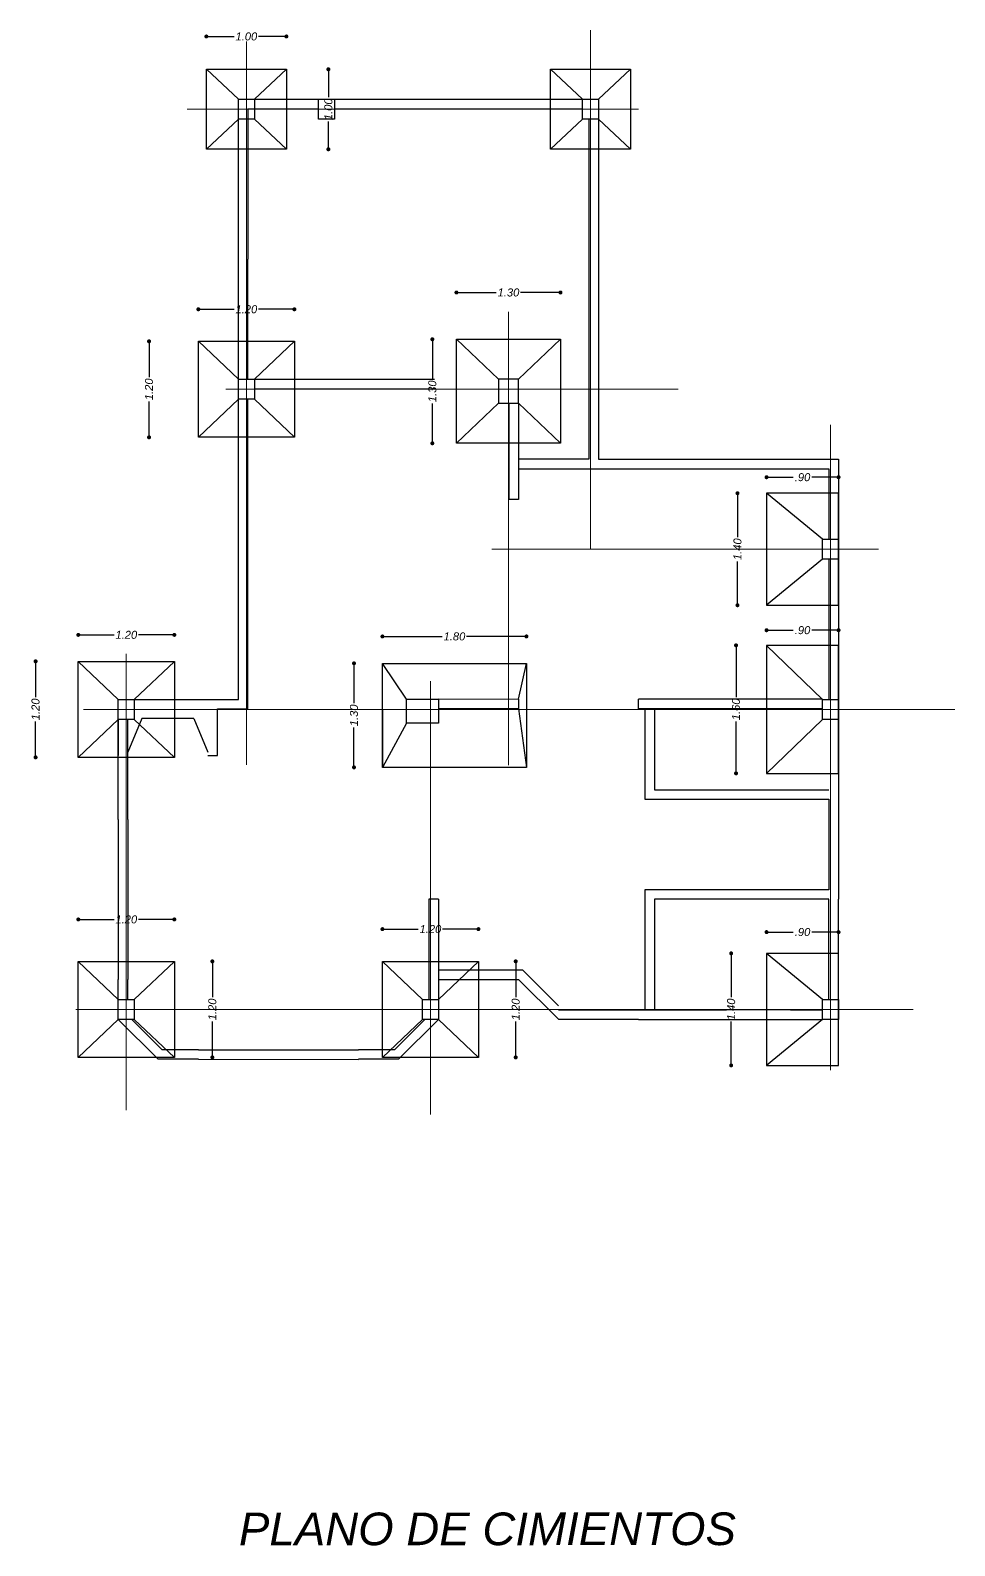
# Model space of a CAD drawing. Header units: metres. Extents: x 539 to 782, y 164 to 633.
# Drawn here: x 639.89 to 651.44, y 425.79 to 444.74 of the extents above; entities that cross this region are included whole.
import ezdxf

# ---------------------------------------------------------------- set-up
doc = ezdxf.new("R2010")
doc.units = ezdxf.units.M
doc.header["$PDMODE"] = 35
doc.linetypes.add('DASHDOTX2', pattern=[50.8, 25.4, -12.7, 0, -12.7])
for name, color, linetype, lineweight in [('01', 1, 'Continuous', 9), ('03', 3, 'Continuous', 30), ('cota', 1, 'Continuous', 15)]:
    doc.layers.add(name, color=color, linetype=linetype, lineweight=lineweight)
for name, color, linetype in [('COLUMNAS', 6, 'Continuous'), ('lincorte', 116, 'Continuous'), ('Losa', 7, 'Continuous')]:
    doc.layers.add(name, color=color, linetype=linetype)
doc.styles.add('ARIAL', font='ariali.ttf')
doc.styles.add('STYLE1', font='ariali.ttf')
doc.dimstyles.new('C_50', dxfattribs={"dimscale": 0.5, "dimtxt": 0.2, "dimasz": 0.1, "dimexe": 0.1, "dimexo": 0.1, "dimgap": 0.05, "dimtad": 0, "dimzin": 4, "dimdsep": 46, "dimtxsty": 'ARIAL', "dimblk": 'DOT', "dimcen": 0.09, "dimse1": 1, "dimse2": 1, "dimclrd": 1, "dimclre": 1, "dimclrt": 2, "dimadec": 0, "dimazin": 0, "dimtfac": 1, "dimtix": 1, "dimtmove": 2, "dimatfit": 3, "dimfxl": 1, "dimtolj": 1, "dimtzin": 0, "dimarcsym": 0})

# ---------------------------------------------------------------- blocks, each defined once
blk = doc.blocks.new('_Dot')
at = {"color": 0, "linetype": 'ByBlock', "lineweight": -2}
blk.add_line((-0.5, 0), (-1, 0), dxfattribs=at)
at = {"color": 0, "linetype": 'ByBlock', "const_width": 0.5}
blk.add_lwpolyline([(-0.25, 0, 1), (0.25, 0, 1)], format="xyb", close=True, dxfattribs=at)
blk = doc.blocks.new('*D671')
at = {"layer": 'cota', "color": 1, "lineweight": -2, "transparency": 16777216}
for p, q in [((642.135, 444.658), (642.433, 444.658)), ((643.035, 444.658), (642.736, 444.658))]:
    blk.add_line(p, q, dxfattribs=at)
at = {"layer": 'Defpoints', "color": 0, "transparency": 16777216}
for p in [(643.085, 444.658), (642.085, 444.248), (643.085, 444.248)]:
    blk.add_point(p, dxfattribs=at)
at = {"layer": 'cota', "color": 1, "lineweight": -2, "transparency": 16777216, "xscale": 0.05, "yscale": 0.05, "zscale": 0.05, "rotation": 180}
blk.add_blockref('_Dot', (642.085, 444.658), dxfattribs=at)
at = {"layer": 'cota', "color": 1, "lineweight": -2, "transparency": 16777216, "xscale": 0.05, "yscale": 0.05, "zscale": 0.05}
blk.add_blockref('_Dot', (643.085, 444.658), dxfattribs=at)
at = {"layer": 'cota', "color": 2, "transparency": 16777216, "insert": (642.585, 444.658), "char_height": 0.1, "attachment_point": 5, "style": 'ARIAL'}
blk.add_mtext('\\A1;1.00', dxfattribs=at)
blk = doc.blocks.new('*D672')
at = {"layer": 'cota', "color": 1, "lineweight": -2, "transparency": 16777216}
for p, q in [((643.61, 444.198), (643.61, 443.9)), ((643.61, 443.298), (643.61, 443.597))]:
    blk.add_line(p, q, dxfattribs=at)
at = {"layer": 'Defpoints', "color": 0, "transparency": 16777216}
for p in [(643.085, 444.248), (643.085, 443.248), (643.61, 443.248)]:
    blk.add_point(p, dxfattribs=at)
at = {"layer": 'cota', "color": 1, "lineweight": -2, "transparency": 16777216, "xscale": 0.05, "yscale": 0.05, "zscale": 0.05}
for p, rotation in [((643.61, 444.248), 90), ((643.61, 443.248), 270)]:
    blk.add_blockref('_Dot', p, dxfattribs=dict(at, rotation=rotation))
at = {"layer": 'cota', "color": 2, "transparency": 16777216, "insert": (643.61, 443.748), "char_height": 0.1, "attachment_point": 5, "rotation": 90, "style": 'ARIAL'}
blk.add_mtext('\\A1;1.00', dxfattribs=at)
blk = doc.blocks.new('*D673')
at = {"layer": 'cota', "color": 1, "lineweight": -2, "transparency": 16777216}
for p, q in [((645.26, 441.458), (645.708, 441.458)), ((646.46, 441.458), (646.011, 441.458))]:
    blk.add_line(p, q, dxfattribs=at)
at = {"layer": 'Defpoints', "color": 0, "transparency": 16777216}
for p in [(646.51, 441.458), (645.21, 440.873), (646.51, 440.873)]:
    blk.add_point(p, dxfattribs=at)
at = {"layer": 'cota', "color": 1, "lineweight": -2, "transparency": 16777216, "xscale": 0.05, "yscale": 0.05, "zscale": 0.05, "rotation": 180}
blk.add_blockref('_Dot', (645.21, 441.458), dxfattribs=at)
at = {"layer": 'cota', "color": 1, "lineweight": -2, "transparency": 16777216, "xscale": 0.05, "yscale": 0.05, "zscale": 0.05}
blk.add_blockref('_Dot', (646.51, 441.458), dxfattribs=at)
at = {"layer": 'cota', "color": 2, "transparency": 16777216, "insert": (645.86, 441.458), "char_height": 0.1, "attachment_point": 5, "style": 'ARIAL'}
blk.add_mtext('\\A1;1.30', dxfattribs=at)
blk = doc.blocks.new('*D674')
at = {"layer": 'cota', "color": 1, "lineweight": -2, "transparency": 16777216}
for p, q in [((644.909, 440.823), (644.909, 440.375)), ((644.909, 439.623), (644.909, 440.072))]:
    blk.add_line(p, q, dxfattribs=at)
at = {"layer": 'Defpoints', "color": 0, "transparency": 16777216}
for p in [(645.21, 440.873), (644.909, 439.573), (645.21, 439.573)]:
    blk.add_point(p, dxfattribs=at)
at = {"layer": 'cota', "color": 1, "lineweight": -2, "transparency": 16777216, "xscale": 0.05, "yscale": 0.05, "zscale": 0.05}
for p, rotation in [((644.909, 440.873), 90), ((644.909, 439.573), 270)]:
    blk.add_blockref('_Dot', p, dxfattribs=dict(at, rotation=rotation))
at = {"layer": 'cota', "color": 2, "transparency": 16777216, "insert": (644.909, 440.223), "char_height": 0.1, "attachment_point": 5, "rotation": 90, "style": 'ARIAL'}
blk.add_mtext('\\A1;1.30', dxfattribs=at)
blk = doc.blocks.new('*D675')
at = {"layer": 'cota', "color": 1, "lineweight": -2, "transparency": 16777216}
for p, q in [((642.035, 441.248), (642.433, 441.248)), ((643.135, 441.248), (642.736, 441.248))]:
    blk.add_line(p, q, dxfattribs=at)
at = {"layer": 'Defpoints', "color": 0, "transparency": 16777216}
for p in [(643.185, 441.248), (641.985, 440.848), (643.185, 440.848)]:
    blk.add_point(p, dxfattribs=at)
at = {"layer": 'cota', "color": 1, "lineweight": -2, "transparency": 16777216, "xscale": 0.05, "yscale": 0.05, "zscale": 0.05, "rotation": 180}
blk.add_blockref('_Dot', (641.985, 441.248), dxfattribs=at)
at = {"layer": 'cota', "color": 1, "lineweight": -2, "transparency": 16777216, "xscale": 0.05, "yscale": 0.05, "zscale": 0.05}
blk.add_blockref('_Dot', (643.185, 441.248), dxfattribs=at)
at = {"layer": 'cota', "color": 2, "transparency": 16777216, "insert": (642.585, 441.248), "char_height": 0.1, "attachment_point": 5, "style": 'ARIAL'}
blk.add_mtext('\\A1;1.20', dxfattribs=at)
blk = doc.blocks.new('*D676')
at = {"layer": 'cota', "color": 1, "lineweight": -2, "transparency": 16777216}
for p, q in [((641.369, 440.798), (641.369, 440.4)), ((641.369, 439.698), (641.369, 440.097))]:
    blk.add_line(p, q, dxfattribs=at)
at = {"layer": 'Defpoints', "color": 0, "transparency": 16777216}
for p in [(641.985, 440.848), (641.369, 439.648), (641.985, 439.648)]:
    blk.add_point(p, dxfattribs=at)
at = {"layer": 'cota', "color": 1, "lineweight": -2, "transparency": 16777216, "xscale": 0.05, "yscale": 0.05, "zscale": 0.05}
for p, rotation in [((641.369, 440.848), 90), ((641.369, 439.648), 270)]:
    blk.add_blockref('_Dot', p, dxfattribs=dict(at, rotation=rotation))
at = {"layer": 'cota', "color": 2, "transparency": 16777216, "insert": (641.369, 440.248), "char_height": 0.1, "attachment_point": 5, "rotation": 90, "style": 'ARIAL'}
blk.add_mtext('\\A1;1.20', dxfattribs=at)
blk = doc.blocks.new('*D677')
at = {"layer": 'cota', "color": 1, "lineweight": -2, "transparency": 16777216}
for p, q in [((644.335, 437.159), (645.033, 437.159)), ((646.035, 437.159), (645.336, 437.159))]:
    blk.add_line(p, q, dxfattribs=at)
at = {"layer": 'Defpoints', "color": 0, "transparency": 16777216}
for p in [(646.085, 437.159), (644.285, 436.823), (646.085, 436.823)]:
    blk.add_point(p, dxfattribs=at)
at = {"layer": 'cota', "color": 1, "lineweight": -2, "transparency": 16777216, "xscale": 0.05, "yscale": 0.05, "zscale": 0.05, "rotation": 180}
blk.add_blockref('_Dot', (644.285, 437.159), dxfattribs=at)
at = {"layer": 'cota', "color": 1, "lineweight": -2, "transparency": 16777216, "xscale": 0.05, "yscale": 0.05, "zscale": 0.05}
blk.add_blockref('_Dot', (646.085, 437.159), dxfattribs=at)
at = {"layer": 'cota', "color": 2, "transparency": 16777216, "insert": (645.185, 437.159), "char_height": 0.1, "attachment_point": 5, "style": 'ARIAL'}
blk.add_mtext('\\A1;1.80', dxfattribs=at)
blk = doc.blocks.new('*D678')
at = {"layer": 'cota', "color": 1, "lineweight": -2, "transparency": 16777216}
for p, q in [((643.93, 436.773), (643.93, 436.325)), ((643.93, 435.573), (643.93, 436.022))]:
    blk.add_line(p, q, dxfattribs=at)
at = {"layer": 'Defpoints', "color": 0, "transparency": 16777216}
for p in [(644.285, 436.823), (643.93, 435.523), (644.285, 435.523)]:
    blk.add_point(p, dxfattribs=at)
at = {"layer": 'cota', "color": 1, "lineweight": -2, "transparency": 16777216, "xscale": 0.05, "yscale": 0.05, "zscale": 0.05}
for p, rotation in [((643.93, 436.823), 90), ((643.93, 435.523), 270)]:
    blk.add_blockref('_Dot', p, dxfattribs=dict(at, rotation=rotation))
at = {"layer": 'cota', "color": 2, "transparency": 16777216, "insert": (643.93, 436.173), "char_height": 0.1, "attachment_point": 5, "rotation": 90, "style": 'ARIAL'}
blk.add_mtext('\\A1;1.30', dxfattribs=at)
blk = doc.blocks.new('*D679')
at = {"layer": 'cota', "color": 1, "lineweight": -2, "transparency": 16777216}
for p, q in [((640.535, 437.179), (640.933, 437.179)), ((641.635, 437.179), (641.236, 437.179))]:
    blk.add_line(p, q, dxfattribs=at)
at = {"layer": 'Defpoints', "color": 0, "transparency": 16777216}
for p in [(641.685, 437.179), (640.485, 436.848), (641.685, 436.848)]:
    blk.add_point(p, dxfattribs=at)
at = {"layer": 'cota', "color": 1, "lineweight": -2, "transparency": 16777216, "xscale": 0.05, "yscale": 0.05, "zscale": 0.05, "rotation": 180}
blk.add_blockref('_Dot', (640.485, 437.179), dxfattribs=at)
at = {"layer": 'cota', "color": 1, "lineweight": -2, "transparency": 16777216, "xscale": 0.05, "yscale": 0.05, "zscale": 0.05}
blk.add_blockref('_Dot', (641.685, 437.179), dxfattribs=at)
at = {"layer": 'cota', "color": 2, "transparency": 16777216, "insert": (641.085, 437.179), "char_height": 0.1, "attachment_point": 5, "style": 'ARIAL'}
blk.add_mtext('\\A1;1.20', dxfattribs=at)
blk = doc.blocks.new('*D680')
at = {"layer": 'cota', "color": 1, "lineweight": -2, "transparency": 16777216}
for p, q in [((639.951, 436.798), (639.951, 436.4)), ((639.951, 435.698), (639.951, 436.097))]:
    blk.add_line(p, q, dxfattribs=at)
at = {"layer": 'Defpoints', "color": 0, "transparency": 16777216}
for p in [(640.485, 436.848), (639.951, 435.648), (640.485, 435.648)]:
    blk.add_point(p, dxfattribs=at)
at = {"layer": 'cota', "color": 1, "lineweight": -2, "transparency": 16777216, "xscale": 0.05, "yscale": 0.05, "zscale": 0.05}
for p, rotation in [((639.951, 436.848), 90), ((639.951, 435.648), 270)]:
    blk.add_blockref('_Dot', p, dxfattribs=dict(at, rotation=rotation))
at = {"layer": 'cota', "color": 2, "transparency": 16777216, "insert": (639.951, 436.248), "char_height": 0.1, "attachment_point": 5, "rotation": 90, "style": 'ARIAL'}
blk.add_mtext('\\A1;1.20', dxfattribs=at)
blk = doc.blocks.new('*D681')
at = {"layer": 'cota', "color": 1, "lineweight": -2, "transparency": 16777216}
for p, q in [((640.535, 433.622), (640.933, 433.622)), ((641.635, 433.622), (641.236, 433.622))]:
    blk.add_line(p, q, dxfattribs=at)
at = {"layer": 'Defpoints', "color": 0, "transparency": 16777216}
for p in [(641.685, 433.622), (640.485, 433.098), (641.685, 433.098)]:
    blk.add_point(p, dxfattribs=at)
at = {"layer": 'cota', "color": 1, "lineweight": -2, "transparency": 16777216, "xscale": 0.05, "yscale": 0.05, "zscale": 0.05, "rotation": 180}
blk.add_blockref('_Dot', (640.485, 433.622), dxfattribs=at)
at = {"layer": 'cota', "color": 1, "lineweight": -2, "transparency": 16777216, "xscale": 0.05, "yscale": 0.05, "zscale": 0.05}
blk.add_blockref('_Dot', (641.685, 433.622), dxfattribs=at)
at = {"layer": 'cota', "color": 2, "transparency": 16777216, "insert": (641.085, 433.622), "char_height": 0.1, "attachment_point": 5, "style": 'ARIAL'}
blk.add_mtext('\\A1;1.20', dxfattribs=at)
blk = doc.blocks.new('*D682')
at = {"layer": 'cota', "color": 1, "lineweight": -2, "transparency": 16777216}
for p, q in [((642.16, 433.048), (642.16, 432.65)), ((642.16, 431.948), (642.16, 432.347))]:
    blk.add_line(p, q, dxfattribs=at)
at = {"layer": 'Defpoints', "color": 0, "transparency": 16777216}
for p in [(641.685, 433.098), (641.685, 431.898), (642.16, 431.898)]:
    blk.add_point(p, dxfattribs=at)
at = {"layer": 'cota', "color": 1, "lineweight": -2, "transparency": 16777216, "xscale": 0.05, "yscale": 0.05, "zscale": 0.05}
for p, rotation in [((642.16, 433.098), 90), ((642.16, 431.898), 270)]:
    blk.add_blockref('_Dot', p, dxfattribs=dict(at, rotation=rotation))
at = {"layer": 'cota', "color": 2, "transparency": 16777216, "insert": (642.16, 432.498), "char_height": 0.1, "attachment_point": 5, "rotation": 90, "style": 'ARIAL'}
blk.add_mtext('\\A1;1.20', dxfattribs=at)
blk = doc.blocks.new('*D683')
at = {"layer": 'cota', "color": 1, "lineweight": -2, "transparency": 16777216}
for p, q in [((644.335, 433.501), (644.733, 433.501)), ((645.435, 433.501), (645.036, 433.501))]:
    blk.add_line(p, q, dxfattribs=at)
at = {"layer": 'Defpoints', "color": 0, "transparency": 16777216}
for p in [(645.485, 433.501), (644.285, 433.098), (645.485, 433.098)]:
    blk.add_point(p, dxfattribs=at)
at = {"layer": 'cota', "color": 1, "lineweight": -2, "transparency": 16777216, "xscale": 0.05, "yscale": 0.05, "zscale": 0.05, "rotation": 180}
blk.add_blockref('_Dot', (644.285, 433.501), dxfattribs=at)
at = {"layer": 'cota', "color": 1, "lineweight": -2, "transparency": 16777216, "xscale": 0.05, "yscale": 0.05, "zscale": 0.05}
blk.add_blockref('_Dot', (645.485, 433.501), dxfattribs=at)
at = {"layer": 'cota', "color": 2, "transparency": 16777216, "insert": (644.885, 433.501), "char_height": 0.1, "attachment_point": 5, "style": 'ARIAL'}
blk.add_mtext('\\A1;1.20', dxfattribs=at)
blk = doc.blocks.new('*D684')
at = {"layer": 'cota', "color": 1, "lineweight": -2, "transparency": 16777216}
for p, q in [((645.951, 433.048), (645.951, 432.65)), ((645.951, 431.948), (645.951, 432.347))]:
    blk.add_line(p, q, dxfattribs=at)
at = {"layer": 'Defpoints', "color": 0, "transparency": 16777216}
for p in [(645.485, 433.098), (645.485, 431.898), (645.951, 431.898)]:
    blk.add_point(p, dxfattribs=at)
at = {"layer": 'cota', "color": 1, "lineweight": -2, "transparency": 16777216, "xscale": 0.05, "yscale": 0.05, "zscale": 0.05}
for p, rotation in [((645.951, 433.098), 90), ((645.951, 431.898), 270)]:
    blk.add_blockref('_Dot', p, dxfattribs=dict(at, rotation=rotation))
at = {"layer": 'cota', "color": 2, "transparency": 16777216, "insert": (645.951, 432.498), "char_height": 0.1, "attachment_point": 5, "rotation": 90, "style": 'ARIAL'}
blk.add_mtext('\\A1;1.20', dxfattribs=at)
blk = doc.blocks.new('*D685')
at = {"layer": 'cota', "color": 1, "lineweight": -2, "transparency": 16777216}
for p, q in [((649.135, 439.149), (649.416, 439.149)), ((649.935, 439.149), (649.653, 439.149))]:
    blk.add_line(p, q, dxfattribs=at)
at = {"layer": 'Defpoints', "color": 0, "transparency": 16777216}
for p in [(649.985, 439.149), (649.085, 438.949), (649.985, 438.949)]:
    blk.add_point(p, dxfattribs=at)
at = {"layer": 'cota', "color": 1, "lineweight": -2, "transparency": 16777216, "xscale": 0.05, "yscale": 0.05, "zscale": 0.05, "rotation": 180}
blk.add_blockref('_Dot', (649.085, 439.149), dxfattribs=at)
at = {"layer": 'cota', "color": 1, "lineweight": -2, "transparency": 16777216, "xscale": 0.05, "yscale": 0.05, "zscale": 0.05}
blk.add_blockref('_Dot', (649.985, 439.149), dxfattribs=at)
at = {"layer": 'cota', "color": 2, "transparency": 16777216, "insert": (649.535, 439.149), "char_height": 0.1, "attachment_point": 5, "style": 'ARIAL'}
blk.add_mtext('\\A1;.90', dxfattribs=at)
blk = doc.blocks.new('*D686')
at = {"layer": 'cota', "color": 1, "lineweight": -2, "transparency": 16777216}
for p, q in [((648.722, 438.899), (648.722, 438.4)), ((648.722, 437.599), (648.722, 438.097))]:
    blk.add_line(p, q, dxfattribs=at)
at = {"layer": 'Defpoints', "color": 0, "transparency": 16777216}
for p in [(648.722, 438.949), (649.085, 438.949), (649.085, 437.549)]:
    blk.add_point(p, dxfattribs=at)
at = {"layer": 'cota', "color": 1, "lineweight": -2, "transparency": 16777216, "xscale": 0.05, "yscale": 0.05, "zscale": 0.05}
for p, rotation in [((648.722, 438.949), 90), ((648.722, 437.549), 270)]:
    blk.add_blockref('_Dot', p, dxfattribs=dict(at, rotation=rotation))
at = {"layer": 'cota', "color": 2, "transparency": 16777216, "insert": (648.722, 438.249), "char_height": 0.1, "attachment_point": 5, "rotation": 90, "style": 'ARIAL'}
blk.add_mtext('\\A1;1.40', dxfattribs=at)
blk = doc.blocks.new('*D687')
at = {"layer": 'cota', "color": 1, "lineweight": -2, "transparency": 16777216}
for p, q in [((649.135, 437.237), (649.416, 437.237)), ((649.935, 437.237), (649.653, 437.237))]:
    blk.add_line(p, q, dxfattribs=at)
at = {"layer": 'Defpoints', "color": 0, "transparency": 16777216}
for p in [(649.985, 437.237), (649.085, 437.048), (649.985, 437.048)]:
    blk.add_point(p, dxfattribs=at)
at = {"layer": 'cota', "color": 1, "lineweight": -2, "transparency": 16777216, "xscale": 0.05, "yscale": 0.05, "zscale": 0.05, "rotation": 180}
blk.add_blockref('_Dot', (649.085, 437.237), dxfattribs=at)
at = {"layer": 'cota', "color": 1, "lineweight": -2, "transparency": 16777216, "xscale": 0.05, "yscale": 0.05, "zscale": 0.05}
blk.add_blockref('_Dot', (649.985, 437.237), dxfattribs=at)
at = {"layer": 'cota', "color": 2, "transparency": 16777216, "insert": (649.535, 437.237), "char_height": 0.1, "attachment_point": 5, "style": 'ARIAL'}
blk.add_mtext('\\A1;.90', dxfattribs=at)
blk = doc.blocks.new('*D688')
at = {"layer": 'cota', "color": 1, "lineweight": -2, "transparency": 16777216}
for p, q in [((648.704, 436.998), (648.704, 436.4)), ((648.704, 435.498), (648.704, 436.097))]:
    blk.add_line(p, q, dxfattribs=at)
at = {"layer": 'Defpoints', "color": 0, "transparency": 16777216}
for p in [(649.085, 437.048), (648.704, 435.448), (649.085, 435.448)]:
    blk.add_point(p, dxfattribs=at)
at = {"layer": 'cota', "color": 1, "lineweight": -2, "transparency": 16777216, "xscale": 0.05, "yscale": 0.05, "zscale": 0.05}
for p, rotation in [((648.704, 437.048), 90), ((648.704, 435.448), 270)]:
    blk.add_blockref('_Dot', p, dxfattribs=dict(at, rotation=rotation))
at = {"layer": 'cota', "color": 2, "transparency": 16777216, "insert": (648.704, 436.248), "char_height": 0.1, "attachment_point": 5, "rotation": 90, "style": 'ARIAL'}
blk.add_mtext('\\A1;1.60', dxfattribs=at)
blk = doc.blocks.new('*D689')
at = {"layer": 'cota', "color": 1, "lineweight": -2, "transparency": 16777216}
for p, q in [((649.135, 433.464), (649.416, 433.464)), ((649.935, 433.464), (649.653, 433.464))]:
    blk.add_line(p, q, dxfattribs=at)
at = {"layer": 'Defpoints', "color": 0, "transparency": 16777216}
for p in [(649.085, 433.464), (649.085, 433.198), (649.985, 433.198)]:
    blk.add_point(p, dxfattribs=at)
at = {"layer": 'cota', "color": 1, "lineweight": -2, "transparency": 16777216, "xscale": 0.05, "yscale": 0.05, "zscale": 0.05, "rotation": 180}
blk.add_blockref('_Dot', (649.085, 433.464), dxfattribs=at)
at = {"layer": 'cota', "color": 1, "lineweight": -2, "transparency": 16777216, "xscale": 0.05, "yscale": 0.05, "zscale": 0.05}
blk.add_blockref('_Dot', (649.985, 433.464), dxfattribs=at)
at = {"layer": 'cota', "color": 2, "transparency": 16777216, "insert": (649.535, 433.464), "char_height": 0.1, "attachment_point": 5, "style": 'ARIAL'}
blk.add_mtext('\\A1;.90', dxfattribs=at)
blk = doc.blocks.new('*D690')
at = {"layer": 'cota', "color": 1, "lineweight": -2, "transparency": 16777216}
for p, q in [((648.643, 433.148), (648.643, 432.65)), ((648.643, 431.848), (648.643, 432.347))]:
    blk.add_line(p, q, dxfattribs=at)
at = {"layer": 'Defpoints', "color": 0, "transparency": 16777216}
for p in [(649.085, 433.198), (648.643, 431.798), (649.085, 431.798)]:
    blk.add_point(p, dxfattribs=at)
at = {"layer": 'cota', "color": 1, "lineweight": -2, "transparency": 16777216, "xscale": 0.05, "yscale": 0.05, "zscale": 0.05}
for p, rotation in [((648.643, 433.198), 90), ((648.643, 431.798), 270)]:
    blk.add_blockref('_Dot', p, dxfattribs=dict(at, rotation=rotation))
at = {"layer": 'cota', "color": 2, "transparency": 16777216, "insert": (648.643, 432.498), "char_height": 0.1, "attachment_point": 5, "rotation": 90, "style": 'ARIAL'}
blk.add_mtext('\\A1;1.40', dxfattribs=at)

msp = doc.modelspace()

# ---------------------------------------------------------------- linework, layer by layer
at = {"layer": '01'}
for p, q in [((646.885, 444.735), (646.885, 438.249)), ((642.585, 444.595), (642.585, 439.548)), ((647.485, 443.748), (641.846, 443.748)), ((645.86, 435.549), (645.86, 441.217)), ((642.585, 440.6), (642.585, 435.556)), ((642.328, 440.248), (647.98, 440.248)), ((649.885, 431.738), (649.885, 439.804)), ((650.485, 438.249), (645.652, 438.249)), ((641.085, 436.941), (641.085, 431.239)), ((644.885, 436.602), (644.885, 431.186)), ((640.55, 436.248), (651.436, 436.248)), ((650.919, 432.498), (640.453, 432.498)), ((644.395, 432.498), (644.395, 432.498))]:
    msp.add_line(p, q, dxfattribs=at)
at = {"layer": '03'}
for p, q in [((642.485, 441.873), (642.485, 443.873)), ((642.485, 443.873), (643.485, 443.873)), ((643.685, 443.873), (645.135, 443.873)), ((644.985, 443.873), (646.485, 443.873)), ((646.485, 443.873), (646.985, 443.873)), ((646.985, 443.874), (646.985, 439.373)), ((642.605, 443.754), (642.605, 441.873)), ((642.605, 443.754), (643.485, 443.754)), ((643.685, 443.754), (645.135, 443.754)), ((644.985, 443.754), (646.485, 443.754)), ((646.485, 443.754), (646.785, 443.754)), ((646.865, 443.624), (646.865, 439.373)), ((642.485, 440.374), (642.485, 441.873)), ((642.605, 440.374), (642.605, 441.873)), ((642.485, 440.373), (644.934, 440.373)), ((642.685, 440.254), (644.934, 440.254)), ((642.485, 436.373), (642.485, 440.124)), ((642.605, 436.254), (642.605, 440.124)), ((645.865, 440.073), (645.865, 438.869)), ((645.985, 440.073), (645.985, 438.869)), ((646.865, 439.373), (645.985, 439.373)), ((645.985, 439.254), (646.064, 439.254)), ((646.064, 439.254), (647.485, 439.253)), ((646.985, 439.373), (647.485, 439.373)), ((647.365, 439.254), (647.885, 439.253)), ((647.485, 439.373), (647.885, 439.373)), ((647.885, 439.373), (649.385, 439.373)), ((647.885, 439.253), (649.385, 439.253)), ((649.385, 439.373), (649.985, 439.373)), ((649.385, 439.254), (649.865, 439.254)), ((649.865, 439.254), (649.865, 438.374)), ((649.985, 439.374), (649.985, 436.374)), ((645.985, 438.869), (645.865, 438.869)), ((649.865, 438.124), (649.865, 436.373)), ((641.185, 436.373), (642.485, 436.373)), ((642.225, 436.254), (642.605, 436.254)), ((642.225, 435.673), (642.225, 436.254)), ((645.985, 436.373), (644.985, 436.374)), ((645.985, 436.254), (644.985, 436.254)), ((645.985, 436.374), (645.985, 436.254)), ((649.785, 436.374), (647.485, 436.374)), ((647.485, 436.254), (647.485, 436.374)), ((649.785, 436.254), (647.485, 436.254)), ((647.565, 436.254), (647.565, 435.124)), ((647.685, 436.254), (647.685, 435.244)), ((640.985, 434.873), (640.985, 436.123)), ((640.985, 436.123), (640.985, 435.673)), ((641.28, 436.133), (641.105, 435.713)), ((641.105, 434.873), (641.105, 436.124)), ((641.93, 436.133), (641.28, 436.133)), ((641.93, 436.133), (642.105, 435.713)), ((649.985, 436.123), (649.985, 433.874)), ((642.105, 435.673), (642.225, 435.673)), ((647.565, 435.124), (649.865, 435.124)), ((647.685, 435.244), (649.865, 435.244)), ((649.865, 435.124), (649.865, 433.994)), ((640.985, 434.873), (640.985, 432.873)), ((641.105, 434.873), (641.105, 432.873)), ((649.865, 433.994), (647.565, 433.994)), ((647.565, 433.994), (647.565, 432.493)), ((644.865, 433.874), (644.865, 432.623)), ((644.985, 433.874), (644.865, 433.874)), ((644.985, 433.874), (644.985, 432.623)), ((649.865, 433.874), (647.685, 433.874)), ((647.685, 433.874), (647.685, 432.493)), ((649.865, 432.624), (649.865, 433.874)), ((649.985, 432.374), (649.985, 433.874)), ((644.985, 432.993), (646.036, 432.993)), ((646.485, 432.543), (646.034, 432.993)), ((640.985, 432.623), (640.985, 432.873)), ((641.105, 432.623), (641.105, 432.873)), ((644.985, 432.873), (645.985, 432.873)), ((646.485, 432.374), (645.985, 432.873)), ((646.485, 432.494), (647.485, 432.493)), ((647.485, 432.493), (648.585, 432.493)), ((649.385, 432.493), (648.585, 432.493)), ((649.385, 432.493), (649.785, 432.493)), ((640.985, 432.373), (641.484, 431.874)), ((641.154, 432.373), (641.534, 431.994)), ((644.815, 432.373), (644.435, 431.994)), ((644.985, 432.373), (644.485, 431.874)), ((647.485, 432.373), (646.485, 432.373)), ((647.485, 432.373), (648.585, 432.373)), ((648.585, 432.373), (649.385, 432.373)), ((649.385, 432.373), (649.785, 432.373)), ((641.985, 431.874), (641.484, 431.874)), ((641.985, 431.994), (641.534, 431.994)), ((641.985, 431.994), (643.985, 431.994)), ((641.985, 431.874), (643.985, 431.873)), ((644.435, 431.994), (643.985, 431.994)), ((644.485, 431.874), (643.985, 431.874))]:
    msp.add_line(p, q, dxfattribs=at)
at = {"layer": 'COLUMNAS'}
for points in [[(642.485, 443.873), (642.685, 443.873), (642.685, 443.623), (642.485, 443.623), (642.485, 443.873)], [(643.485, 443.873), (643.685, 443.873), (643.685, 443.623), (643.485, 443.623), (643.485, 443.873)], [(646.785, 443.873), (646.985, 443.873), (646.985, 443.623), (646.785, 443.623), (646.785, 443.873)], [(642.485, 440.373), (642.685, 440.373), (642.685, 440.123), (642.485, 440.123), (642.485, 440.373)], [(642.485, 440.373), (642.685, 440.373), (642.685, 440.123), (642.485, 440.123), (642.485, 440.373)], [(645.985, 440.373), (645.735, 440.373), (645.735, 440.073), (645.985, 440.073), (645.985, 440.373)], [(649.785, 438.374), (649.985, 438.374), (649.985, 438.124), (649.785, 438.124), (649.785, 438.374)], [(640.985, 436.373), (641.185, 436.373), (641.185, 436.123), (640.985, 436.123), (640.985, 436.373)], [(640.985, 436.373), (641.185, 436.373), (641.185, 436.123), (640.985, 436.123), (640.985, 436.373)], [(644.985, 436.374), (644.985, 436.074), (644.585, 436.074), (644.585, 436.374), (644.985, 436.374)], [(649.785, 436.373), (649.985, 436.373), (649.985, 436.123), (649.785, 436.123), (649.785, 436.373)], [(640.985, 432.623), (641.185, 432.623), (641.185, 432.373), (640.985, 432.373), (640.985, 432.623)], [(644.785, 432.623), (644.985, 432.623), (644.985, 432.373), (644.785, 432.373), (644.785, 432.623)], [(649.785, 432.623), (649.985, 432.623), (649.985, 432.373), (649.785, 432.373), (649.785, 432.623)]]:
    msp.add_lwpolyline(points, dxfattribs=at)
at = {"layer": 'Losa'}
for p, q in [((642.485, 443.873), (642.085, 444.248)), ((642.685, 443.873), (643.085, 444.248)), ((646.785, 443.873), (646.385, 444.248)), ((646.985, 443.873), (647.385, 444.248)), ((642.485, 443.623), (642.085, 443.248)), ((642.685, 443.623), (643.085, 443.248)), ((646.785, 443.623), (646.385, 443.248)), ((646.985, 443.623), (647.385, 443.248)), ((642.485, 440.373), (641.985, 440.848)), ((642.685, 440.373), (643.185, 440.848)), ((645.735, 440.373), (645.21, 440.873)), ((645.985, 440.373), (646.51, 440.873)), ((642.485, 440.123), (641.985, 439.648)), ((642.685, 440.123), (643.185, 439.648)), ((645.735, 440.073), (645.21, 439.573)), ((645.985, 440.073), (646.51, 439.573)), ((649.785, 438.374), (649.085, 438.949)), ((649.785, 438.124), (649.085, 437.549)), ((649.785, 436.373), (649.085, 437.048)), ((640.985, 436.373), (640.485, 436.848)), ((641.185, 436.373), (641.685, 436.848)), ((644.585, 436.374), (644.285, 436.823)), ((645.985, 436.374), (646.085, 436.823)), ((644.285, 436.248), (644.285, 435.548)), ((645.985, 436.254), (646.085, 435.523)), ((640.985, 436.123), (640.485, 435.648)), ((641.185, 436.123), (641.685, 435.648)), ((644.585, 436.074), (644.285, 435.523)), ((649.785, 436.123), (649.085, 435.448)), ((649.785, 432.623), (649.085, 433.198)), ((640.985, 432.623), (640.485, 433.098)), ((641.185, 432.623), (641.685, 433.098)), ((644.785, 432.623), (644.285, 433.098)), ((644.985, 432.623), (645.485, 433.098)), ((640.985, 432.373), (640.485, 431.898)), ((641.185, 432.373), (641.685, 431.898)), ((644.785, 432.373), (644.285, 431.898)), ((644.985, 432.373), (645.485, 431.898)), ((649.785, 432.373), (649.085, 431.798))]:
    msp.add_line(p, q, dxfattribs=at)
for points in [[(642.085, 444.248), (643.085, 444.248), (643.085, 443.248), (642.085, 443.248), (642.085, 444.248)], [(646.385, 444.248), (647.385, 444.248), (647.385, 443.248), (646.385, 443.248), (646.385, 444.248)], [(643.185, 440.248), (643.185, 439.648), (641.985, 439.648), (641.985, 440.848), (643.185, 440.848), (643.185, 440.248)], [(645.86, 440.873), (646.51, 440.873), (646.51, 439.573), (645.21, 439.573), (645.21, 440.873), (645.86, 440.873)], [(649.985, 438.249), (649.985, 438.949), (649.085, 438.949), (649.085, 437.549), (649.985, 437.549), (649.985, 438.249)], [(649.985, 436.248), (649.985, 437.048), (649.085, 437.048), (649.085, 435.448), (649.985, 435.448), (649.985, 436.248)], [(641.685, 436.248), (641.685, 435.648), (640.485, 435.648), (640.485, 436.848), (641.685, 436.848), (641.685, 436.248)], [(644.285, 436.823), (646.085, 436.823), (646.085, 435.523), (644.285, 435.523), (644.285, 436.823)], [(649.985, 432.498), (649.985, 433.198), (649.085, 433.198), (649.085, 431.798), (649.985, 431.798), (649.985, 432.498)], [(641.685, 432.498), (641.685, 431.898), (640.485, 431.898), (640.485, 433.098), (641.685, 433.098), (641.685, 432.498)], [(645.485, 432.498), (645.485, 431.898), (644.285, 431.898), (644.285, 433.098), (645.485, 433.098), (645.485, 432.498)]]:
    msp.add_lwpolyline(points, dxfattribs=at)

# ---------------------------------------------------------------- texts
at = {"layer": 'lincorte', "color": 0, "linetype": 'DASHDOTX2', "lineweight": 50, "ltscale": 0.2, "style": 'STYLE1'}
msp.add_text('PLANO DE CIMIENTOS', height=0.40828, rotation=0.0209, dxfattribs=at).set_placement((642.492, 425.8))

# ---------------------------------------------------------------- dimensions: what is measured, and where the dimension line sits
at = {"layer": 'cota'}
for base, p1, p2, picture, middle in [((643.085, 444.658), (642.085, 444.248), (643.085, 444.248), '*D671', (642.585, 444.658)), ((646.51, 441.458), (645.21, 440.873), (646.51, 440.873), '*D673', (645.86, 441.458)), ((643.185, 441.248), (641.985, 440.848), (643.185, 440.848), '*D675', (642.585, 441.248)), ((649.985, 439.149), (649.085, 438.949), (649.985, 438.949), '*D685', (649.535, 439.149)), ((641.685, 437.179), (640.485, 436.848), (641.685, 436.848), '*D679', (641.085, 437.179)), ((646.085, 437.159), (644.285, 436.823), (646.085, 436.823), '*D677', (645.185, 437.159)), ((649.985, 437.237), (649.085, 437.048), (649.985, 437.048), '*D687', (649.535, 437.237)), ((641.685, 433.622), (640.485, 433.098), (641.685, 433.098), '*D681', (641.085, 433.622)), ((645.485, 433.501), (644.285, 433.098), (645.485, 433.098), '*D683', (644.885, 433.501)), ((649.085, 433.464), (649.985, 433.198), (649.085, 433.198), '*D689', (649.535, 433.464))]:
    dim = msp.add_linear_dim(base=base, p1=p1, p2=p2, dimstyle='C_50', dxfattribs=at)
    dim.commit()
    dim.dimension.update_dxf_attribs({"geometry": picture, "text_midpoint": middle})
for base, p1, p2, picture, middle in [((643.61, 443.248), (643.085, 444.248), (643.085, 443.248), '*D672', (643.61, 443.748)), ((641.369, 439.648), (641.985, 440.848), (641.985, 439.648), '*D676', (641.369, 440.248)), ((644.909, 439.573), (645.21, 440.873), (645.21, 439.573), '*D674', (644.909, 440.223)), ((648.722, 438.949), (649.085, 437.549), (649.085, 438.949), '*D686', (648.722, 438.249)), ((648.704, 435.448), (649.085, 437.048), (649.085, 435.448), '*D688', (648.704, 436.248)), ((639.951, 435.648), (640.485, 436.848), (640.485, 435.648), '*D680', (639.951, 436.248)), ((643.93, 435.523), (644.285, 436.823), (644.285, 435.523), '*D678', (643.93, 436.173)), ((648.643, 431.798), (649.085, 433.198), (649.085, 431.798), '*D690', (648.643, 432.498)), ((642.16, 431.898), (641.685, 433.098), (641.685, 431.898), '*D682', (642.16, 432.498)), ((645.951, 431.898), (645.485, 433.098), (645.485, 431.898), '*D684', (645.951, 432.498))]:
    dim = msp.add_linear_dim(base=base, p1=p1, p2=p2, angle=90, dimstyle='C_50', dxfattribs=at)
    dim.commit()
    dim.dimension.update_dxf_attribs({"geometry": picture, "text_midpoint": middle})

doc.saveas('drawing.dxf')
